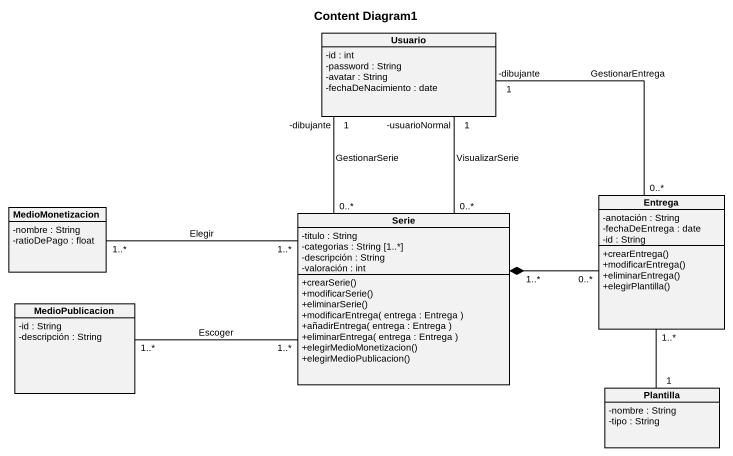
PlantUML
@startuml
title Content Diagram1
hide circle
hide empty members
skinparam classAttributeIconSize 0
class Usuario {
  -id : int
  -password : String
  -avatar : String
  -fechaDeNacimiento : date
}
class MedioMonetizacion {
  -nombre : String
  -ratioDePago : float
}
class Serie {
  -titulo : String
  -categorias : String [1..*]
  -descripción : String
  -valoración : int
  +crearSerie()
  +modificarSerie()
  +eliminarSerie()
  +modificarEntrega( entrega : Entrega )
  +añadirEntrega( entrega : Entrega )
  +eliminarEntrega( entrega : Entrega )
  +elegirMedioMonetizacion()
  +elegirMedioPublicacion()
}
class Entrega {
  -anotación : String
  -fechaDeEntrega : date
  -id : String
  +crearEntrega()
  +modificarEntrega()
  +eliminarEntrega()
  +elegirPlantilla()
}
class MedioPublicacion {
  -id : String
  -descripción : String
}
class Plantilla {
  -nombre : String
  -tipo : String
}
Usuario "-dibujante\n1" -- "0..*" Serie : GestionarSerie
Usuario "-usuarioNormal\n1" -- "0..*" Serie : VisualizarSerie
Usuario "1\n-dibujante" -- "0..*" Entrega : GestionarEntrega
Serie "1..*" -left- "1..*" MedioMonetizacion : Elegir
Serie "1..*" *-right- "0..*" Entrega
Serie "1..*" -left- "1..*" MedioPublicacion : Escoger
Entrega "1..*" -- "1" Plantilla
@enduml
